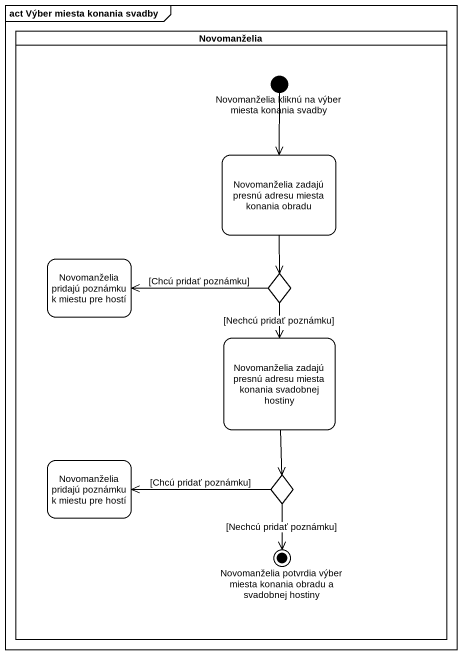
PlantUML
@startuml
mainframe act Výber miesta konania svadby
hide empty description
state Novomanželia <<partition>> {
  state "Novomanželia kliknú na výber miesta konania svadby" as Novomanželia_kliknú_na <<start>>
  state "Novomanželia zadajú presnú adresu miesta konania obradu" as Novomanželia_zadajú_presnú
  state "Novomanželia pridajú poznámku k miestu pre hostí" as Novomanželia_pridajú
  state choice1 <<choice>>
  state "Novomanželia zadajú presnú adresu miesta konania svadobnej hostiny" as Novomanželia_zadajú_presnú_2
  state "Novomanželia pridajú poznámku k miestu pre hostí" as Novomanželia_pridajú_2
  state choice2 <<choice>>
  state "Novomanželia potvrdia výber miesta konania obradu a svadobnej hostiny" as Novomanželia_potvrdia_výber <<end>>
}
Novomanželia_kliknú_na --> Novomanželia_zadajú_presnú
Novomanželia_zadajú_presnú --> choice1
choice1 -left-> Novomanželia_pridajú : [Chcú pridať poznámku]
choice1 --> Novomanželia_zadajú_presnú_2 : [Nechcú pridať poznámku]
Novomanželia_zadajú_presnú_2 --> choice2
choice2 -left-> Novomanželia_pridajú_2 : [Chcú pridať poznámku]
choice2 --> Novomanželia_potvrdia_výber : [Nechcú pridať poznámku]
@enduml
